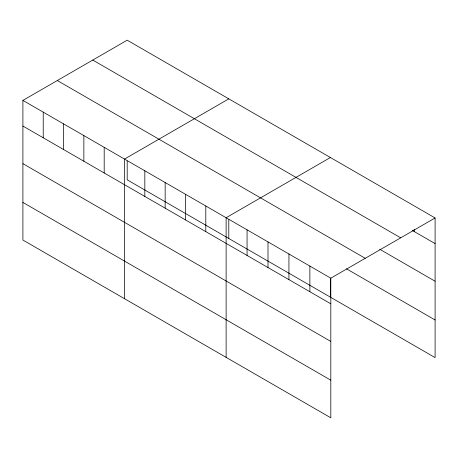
<?xml version="1.0" encoding="UTF-8"?>
<svg xmlns="http://www.w3.org/2000/svg" width="458" height="458" viewBox="0 0 458 458"><rect width="100%" height="100%" fill="white"/><g stroke="black" fill="none" stroke-linecap="round" stroke-linejoin="round"><path stroke-width="0.69" d="M22.9 100.399L330.813 278.172L330.813 417.81L22.9 240.038L22.9 100.399L127.187 40.19L435.1 217.962L435.1 357.601L127.187 179.828L127.187 161.016M228.8 98.854L124.513 159.069L124.513 298.702M330.413 157.518L226.12 217.733L226.12 357.366M330.813 278.172L435.1 217.962M412.315 230.448L435.1 243.604M92.774 60.061L400.687 237.834M379.676 249.221L435.1 281.223M57.313 80.534L365.226 258.306M346.42 268.783L435.1 319.982M22.9 126.042L330.813 303.814M22.9 163.661L330.813 341.433M22.9 202.419L330.813 380.192M414.164 229.378L414.164 231.513M330.413 278.349L330.413 297.156M309.871 266.087L309.871 291.723M288.935 253.995L288.935 279.638M267.999 241.91L267.999 267.546M247.062 229.819L247.062 255.461M228.8 219.68L228.8 238.492M205.802 205.997L205.802 231.639M185.479 194.266L185.479 219.903M165.155 182.53L165.155 208.172M144.831 170.8L144.831 196.442M104.189 147.333L104.189 172.975M83.866 135.602L83.866 161.239M63.542 123.866L63.542 149.508M43.224 112.136L43.224 137.778"/></g></svg>
